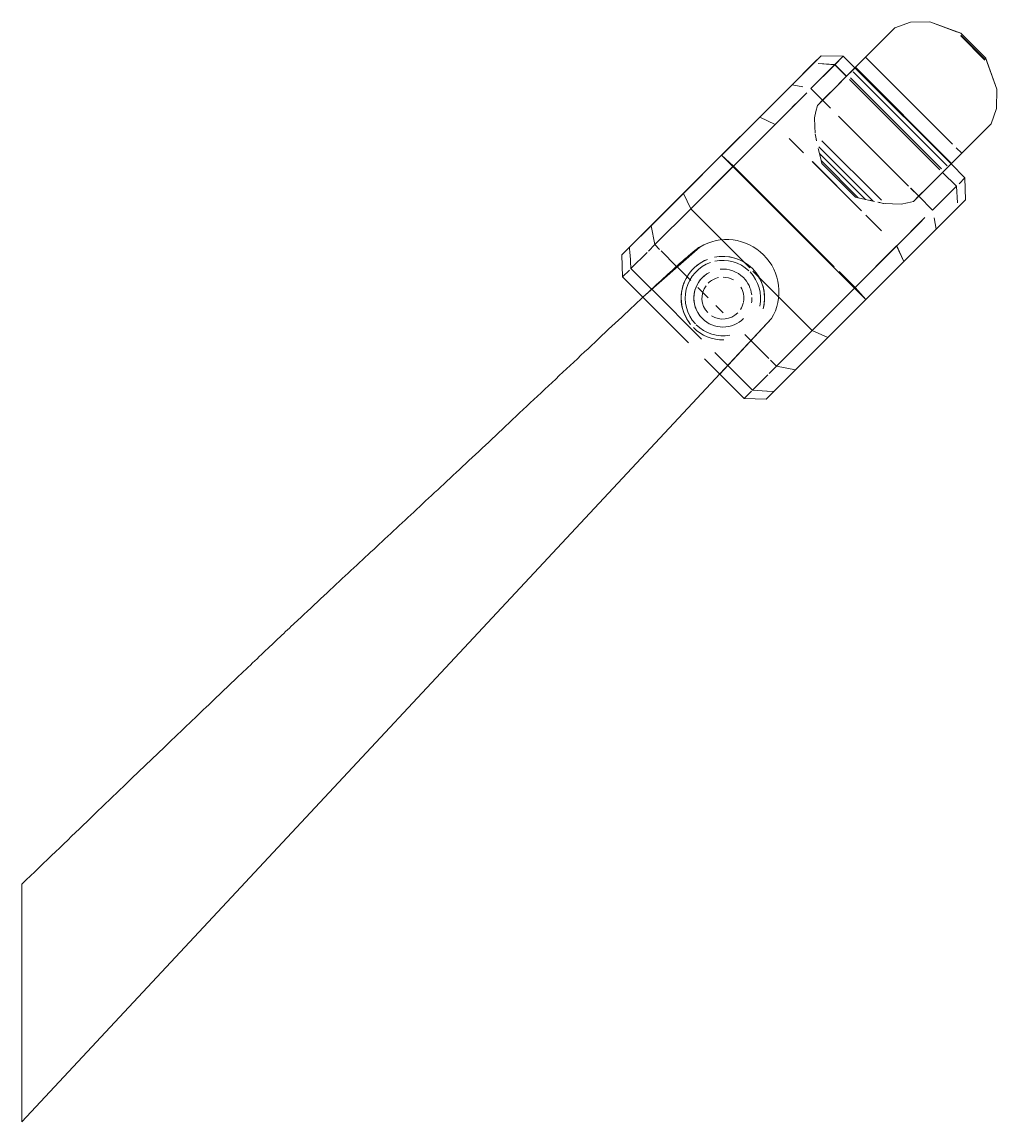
# Model space of a CAD drawing. Header units: inches. Extents: x -1180 to 2011, y -268 to 2143.
# Drawn here: x -1118.79 to -1109.59, y 2019.85 to 2030.24 of the extents above; entities that cross this region are included whole.
import ezdxf

# ---------------------------------------------------------------- set-up
doc = ezdxf.new("R2010")
doc.units = ezdxf.units.IN
doc.header["$MEASUREMENT"] = 0
doc.layers.add('I-FURN', color=30, linetype='Continuous', lineweight=9)

# ---------------------------------------------------------------- blocks, each defined once
blk = doc.blocks.new('HermanMiller_Exclave_EXSC_SmallMobileCartMagneticWhiteboard - Mobile Cart-5326770-6TH FLOOR POWER _ SIGNAL')
at = {"layer": 'I-FURN'}
for p, q in [((4.815, -3.74), (2.568, -3.74)), ((2.568, -3.74), (10.158, -10.817)), ((10.552, -9.412), (10.36, -9.603)), ((10.552, -9.412), (10.36, -9.603)), ((10.761, -9.406), (10.552, -9.412)), ((10.761, -9.406), (10.552, -9.412)), ((10.617, -9.477), (10.552, -9.412)), ((10.552, -9.412), (10.617, -9.477)), ((10.617, -9.477), (10.552, -9.412)), ((10.552, -9.412), (10.617, -9.477)), ((12.642, -11.288), (10.761, -9.406)), ((10.761, -9.406), (10.832, -9.477)), ((10.832, -9.477), (10.761, -9.406)), ((10.631, -9.491), (10.436, -9.686)), ((10.631, -9.491), (10.436, -9.686)), ((10.768, -9.482), (10.631, -9.491)), ((10.768, -9.482), (10.631, -9.491)), ((10.784, -9.644), (10.631, -9.491)), ((10.631, -9.491), (10.784, -9.644)), ((10.784, -9.644), (10.631, -9.491)), ((10.631, -9.491), (10.784, -9.644)), ((10.832, -9.477), (10.771, -9.481)), ((10.832, -9.477), (10.771, -9.481)), ((10.832, -9.477), (11.036, -9.681)), ((11.036, -9.681), (10.832, -9.477)), ((10.36, -9.604), (9.93, -10.034)), ((10.36, -9.603), (10.834, -10.141)), ((10.857, -9.717), (10.797, -9.656)), ((10.797, -9.656), (10.857, -9.717)), ((10.857, -9.717), (10.797, -9.656)), ((10.797, -9.656), (10.857, -9.717)), ((10.435, -9.688), (9.965, -10.157)), ((10.435, -9.688), (9.965, -10.157)), ((10.857, -9.717), (10.812, -9.762)), ((10.857, -9.717), (10.812, -9.762)), ((11.036, -9.681), (10.857, -9.717)), ((11.036, -9.681), (10.857, -9.717)), ((11.195, -10.055), (10.857, -9.717)), ((10.857, -9.717), (11.195, -10.055)), ((11.195, -10.055), (10.857, -9.717)), ((10.857, -9.717), (11.195, -10.055)), ((11.036, -9.681), (11.341, -9.987)), ((11.341, -9.987), (11.036, -9.681)), ((10.798, -9.776), (10.652, -9.922)), ((10.798, -9.776), (10.652, -9.922)), ((10.646, -9.928), (10.518, -10.056)), ((10.646, -9.928), (10.518, -10.056)), ((11.195, -10.055), (10.637, -10.613)), ((11.195, -10.055), (10.637, -10.613)), ((11.341, -9.987), (11.195, -10.055)), ((11.341, -9.987), (11.195, -10.055)), ((11.594, -10.454), (11.195, -10.055)), ((11.195, -10.055), (11.6, -10.46)), ((11.6, -10.46), (11.195, -10.055)), ((11.195, -10.055), (11.594, -10.454)), ((11.341, -9.987), (11.701, -10.347)), ((11.701, -10.347), (11.341, -9.987)), ((9.779, -10.185), (9.404, -10.559)), ((10.451, -10.123), (10.355, -10.219)), ((10.451, -10.123), (10.355, -10.219)), ((9.838, -10.284), (9.483, -10.639)), ((9.838, -10.284), (9.483, -10.639)), ((9.634, -10.329), (9.404, -10.559)), ((10.158, -10.817), (9.634, -10.329)), ((10.283, -10.291), (10.212, -10.362)), ((10.283, -10.291), (10.212, -10.362)), ((11.701, -10.347), (11.594, -10.454)), ((11.701, -10.347), (11.6, -10.46)), ((11.701, -10.347), (12.062, -10.707)), ((12.062, -10.707), (11.701, -10.347)), ((11.594, -10.454), (10.598, -11.45)), ((11.6, -10.46), (10.649, -11.41)), ((11.993, -10.852), (11.6, -10.46)), ((11.6, -10.46), (11.993, -10.853)), ((11.993, -10.853), (11.6, -10.46)), ((11.6, -10.46), (11.993, -10.852)), ((9.404, -10.559), (9.398, -10.768)), ((9.404, -10.559), (9.398, -10.768)), ((9.473, -10.629), (9.404, -10.559)), ((9.404, -10.559), (9.473, -10.629)), ((9.404, -10.559), (9.473, -10.629)), ((9.473, -10.629), (9.404, -10.559)), ((10.007, -10.567), (9.781, -10.793)), ((10.007, -10.567), (9.781, -10.793)), ((9.483, -10.639), (9.474, -10.773)), ((9.483, -10.639), (9.474, -10.773)), ((9.627, -10.783), (9.483, -10.639)), ((9.483, -10.639), (9.627, -10.783)), ((9.483, -10.639), (9.627, -10.783)), ((9.627, -10.783), (9.483, -10.639)), ((10.608, -10.642), (10.047, -11.203)), ((10.608, -10.642), (10.047, -11.203)), ((9.398, -10.768), (11.28, -12.65)), ((9.47, -10.84), (9.398, -10.768)), ((9.398, -10.768), (9.47, -10.84)), ((9.474, -10.777), (9.47, -10.84)), ((9.474, -10.777), (9.47, -10.84)), ((9.709, -10.865), (9.64, -10.795)), ((9.64, -10.795), (9.709, -10.865)), ((9.64, -10.795), (9.709, -10.865)), ((9.709, -10.865), (9.64, -10.795)), ((12.062, -10.707), (11.993, -10.853)), ((12.062, -10.707), (11.993, -10.852)), ((12.062, -10.707), (12.367, -11.012)), ((12.367, -11.012), (12.062, -10.707)), ((9.674, -11.044), (9.47, -10.84)), ((9.47, -10.84), (9.674, -11.044)), ((9.709, -10.865), (9.674, -11.044)), ((9.709, -10.865), (9.674, -11.044)), ((9.765, -10.809), (9.709, -10.865)), ((9.765, -10.809), (9.709, -10.865)), ((10.047, -11.203), (9.709, -10.865)), ((9.709, -10.865), (10.047, -11.203)), ((9.709, -10.865), (10.047, -11.203)), ((10.047, -11.203), (9.709, -10.865)), ((11.993, -10.853), (12.292, -11.152)), ((12.116, -10.976), (11.993, -10.853)), ((12.292, -11.152), (11.993, -10.853)), ((11.993, -10.853), (12.116, -10.976)), ((11.861, -10.985), (11.725, -11.12)), ((11.726, -11.121), (11.861, -10.985)), ((12.186, -11.046), (12.119, -10.979)), ((12.119, -10.979), (12.186, -11.046)), ((12.347, -11.113), (12.367, -11.012)), ((12.367, -11.012), (12.347, -11.113)), ((12.571, -11.216), (12.367, -11.012)), ((12.367, -11.012), (12.571, -11.216)), ((9.979, -11.349), (9.674, -11.044)), ((9.674, -11.044), (9.979, -11.349)), ((12.292, -11.152), (12.245, -11.105)), ((12.245, -11.105), (12.292, -11.152)), ((10.047, -11.203), (9.979, -11.349)), ((10.047, -11.203), (9.979, -11.349)), ((10.452, -11.608), (10.047, -11.203)), ((10.047, -11.203), (10.446, -11.602)), ((10.047, -11.203), (10.452, -11.608)), ((10.446, -11.602), (10.047, -11.203)), ((11.642, -11.203), (11.178, -11.667)), ((11.178, -11.668), (11.642, -11.204)), ((11.974, -11.228), (12.056, -11.224)), ((12.056, -11.224), (12.115, -11.238)), ((12.331, -11.19), (12.221, -11.3)), ((12.332, -11.191), (12.222, -11.301)), ((12.332, -11.191), (12.558, -11.417)), ((12.557, -11.416), (12.332, -11.191)), ((12.332, -11.191), (12.557, -11.416)), ((12.558, -11.417), (12.332, -11.191)), ((12.642, -11.288), (12.571, -11.216)), ((12.571, -11.216), (12.642, -11.288)), ((11.78, -11.266), (11.269, -11.778)), ((11.839, -11.293), (11.276, -11.856)), ((11.719, -11.271), (11.285, -11.706)), ((11.651, -11.286), (11.3, -11.637)), ((11.624, -11.292), (11.306, -11.611)), ((11.651, -11.286), (11.624, -11.292)), ((11.719, -11.271), (11.651, -11.286)), ((11.651, -11.286), (11.72, -11.271)), ((11.767, -11.26), (11.719, -11.271)), ((11.889, -11.233), (11.838, -11.244)), ((11.889, -11.233), (11.839, -11.244)), ((11.839, -11.244), (11.889, -11.233)), ((11.841, -11.244), (11.889, -11.233)), ((11.9, -11.232), (11.889, -11.233)), ((11.889, -11.233), (11.895, -11.233)), ((11.895, -11.233), (11.9, -11.232)), ((11.91, -11.232), (11.974, -11.228)), ((12.115, -11.238), (12.172, -11.252)), ((12.221, -11.3), (12.146, -11.375)), ((12.222, -11.301), (12.147, -11.376)), ((12.225, -11.303), (12.173, -11.251)), ((12.173, -11.251), (12.628, -11.706)), ((12.298, -11.376), (12.225, -11.303)), ((12.568, -11.259), (12.557, -11.416)), ((12.568, -11.259), (12.558, -11.417)), ((12.637, -11.496), (12.642, -11.288)), ((12.642, -11.288), (12.637, -11.496)), ((10.339, -11.709), (9.979, -11.349)), ((9.979, -11.349), (10.339, -11.709)), ((12.557, -11.416), (12.447, -11.526)), ((12.558, -11.417), (12.448, -11.526)), ((12.637, -11.496), (12.557, -11.416)), ((12.557, -11.416), (12.637, -11.496)), ((12.558, -11.417), (12.637, -11.496)), ((12.637, -11.496), (12.558, -11.417)), ((10.597, -11.451), (10.446, -11.602)), ((10.602, -11.457), (10.452, -11.608)), ((12.07, -11.451), (11.41, -12.112)), ((12.072, -11.451), (11.41, -12.113)), ((12.401, -11.479), (12.375, -11.453)), ((12.451, -11.53), (12.401, -11.479)), ((12.527, -11.606), (12.637, -11.496)), ((12.637, -11.496), (12.527, -11.606)), ((10.446, -11.602), (10.339, -11.709)), ((10.452, -11.608), (10.339, -11.709)), ((10.845, -12.001), (10.452, -11.608)), ((10.452, -11.608), (10.845, -12)), ((10.452, -11.608), (10.845, -12.001)), ((10.845, -12), (10.452, -11.608)), ((11.3, -11.637), (11.285, -11.706)), ((11.285, -11.706), (11.3, -11.638)), ((11.306, -11.611), (11.3, -11.637)), ((12.417, -11.556), (11.565, -12.408)), ((12.418, -11.556), (11.565, -12.409)), ((12.432, -11.563), (11.572, -12.423)), ((12.49, -11.589), (11.601, -12.478)), ((12.527, -11.606), (11.62, -12.514)), ((11.62, -12.514), (12.503, -11.63)), ((12.53, -11.613), (11.628, -12.514)), ((12.53, -11.613), (11.628, -12.514)), ((12.458, -11.537), (12.5, -11.579)), ((12.529, -11.607), (12.48, -11.558)), ((12.5, -11.579), (12.532, -11.61)), ((12.906, -11.984), (12.527, -11.606)), ((10.699, -12.069), (10.339, -11.709)), ((10.339, -11.709), (10.699, -12.069)), ((10.988, -11.858), (11.136, -11.71)), ((11.135, -11.71), (10.988, -11.857)), ((11.285, -11.706), (11.265, -11.791)), ((11.807, -12.528), (12.628, -11.706)), ((12.906, -11.984), (12.572, -11.65)), ((12.628, -11.706), (12.906, -11.984)), ((11.259, -11.822), (11.247, -11.876)), ((11.259, -11.822), (11.247, -11.876)), ((11.247, -11.876), (11.258, -11.823)), ((11.247, -11.876), (11.257, -11.827)), ((11.265, -11.792), (11.276, -11.745)), ((11.242, -11.96), (11.246, -11.893)), ((11.246, -11.881), (11.247, -11.876)), ((11.247, -11.876), (11.246, -11.886)), ((11.246, -11.886), (11.246, -11.881)), ((10.845, -12), (10.699, -12.069)), ((10.845, -12.001), (10.699, -12.069)), ((10.845, -12.001), (11.058, -12.213)), ((11.112, -12.267), (10.845, -12.001)), ((10.845, -12.001), (11.112, -12.267)), ((11.058, -12.213), (10.845, -12.001)), ((11.238, -12.042), (11.242, -11.96)), ((11.252, -12.101), (11.238, -12.042)), ((12.958, -12.13), (12.906, -11.984)), ((12.958, -12.13), (12.906, -11.984)), ((12.906, -11.984), (12.958, -12.13)), ((11.004, -12.374), (10.699, -12.069)), ((10.699, -12.069), (11.004, -12.374)), ((11.266, -12.159), (11.252, -12.102)), ((11.566, -12.461), (11.265, -12.159)), ((11.265, -12.159), (11.317, -12.211)), ((11.39, -12.132), (11.314, -12.208)), ((11.39, -12.133), (11.314, -12.208)), ((12.961, -12.312), (12.958, -12.13)), ((12.961, -12.312), (12.958, -12.13)), ((12.958, -12.13), (12.961, -12.312)), ((11.06, -12.216), (11.112, -12.267)), ((11.112, -12.267), (11.06, -12.216)), ((11.314, -12.208), (11.184, -12.338)), ((11.314, -12.208), (11.184, -12.339)), ((11.317, -12.211), (11.39, -12.284)), ((11.111, -12.353), (11.004, -12.374)), ((11.004, -12.374), (11.111, -12.353)), ((11.184, -12.339), (11.409, -12.564)), ((11.41, -12.565), (11.184, -12.339)), ((11.409, -12.564), (11.184, -12.339)), ((11.184, -12.339), (11.41, -12.565)), ((11.435, -12.329), (11.493, -12.387)), ((12.854, -12.607), (12.961, -12.312)), ((12.864, -12.578), (12.961, -12.312)), ((12.961, -12.312), (12.869, -12.565)), ((11.004, -12.374), (11.208, -12.578)), ((11.208, -12.578), (11.004, -12.374)), ((11.54, -12.434), (11.41, -12.564)), ((11.54, -12.434), (11.41, -12.565)), ((11.493, -12.387), (11.543, -12.437)), ((11.592, -12.487), (11.55, -12.444)), ((11.72, -12.614), (11.566, -12.461)), ((11.572, -12.466), (11.621, -12.515)), ((11.409, -12.564), (11.253, -12.575)), ((11.41, -12.565), (11.253, -12.575)), ((11.489, -12.644), (11.62, -12.514)), ((11.62, -12.514), (11.489, -12.644)), ((11.624, -12.518), (11.592, -12.487)), ((11.62, -12.514), (11.998, -12.892)), ((11.664, -12.558), (11.998, -12.892)), ((11.72, -12.614), (11.771, -12.563)), ((12.869, -12.565), (12.865, -12.577)), ((11.208, -12.578), (11.28, -12.65)), ((11.28, -12.65), (11.208, -12.578)), ((11.28, -12.65), (11.489, -12.644)), ((11.489, -12.644), (11.28, -12.65)), ((11.433, -12.589), (11.489, -12.644)), ((11.489, -12.644), (11.433, -12.589)), ((11.489, -12.644), (11.433, -12.589)), ((11.433, -12.589), (11.489, -12.644)), ((11.998, -12.892), (11.72, -12.614)), ((12.6, -12.833), (12.829, -12.605)), ((12.837, -12.606), (12.607, -12.836)), ((12.621, -12.84), (12.854, -12.607)), ((12.621, -12.84), (12.854, -12.607)), ((12.856, -12.602), (12.854, -12.606)), ((12.854, -12.606), (12.856, -12.602)), ((12.854, -12.606), (12.854, -12.607)), ((12.854, -12.607), (12.854, -12.606)), ((12.856, -12.602), (12.858, -12.596)), ((12.858, -12.596), (12.856, -12.602)), ((12.861, -12.587), (12.858, -12.596)), ((12.858, -12.596), (12.861, -12.588)), ((12.865, -12.577), (12.861, -12.587)), ((12.861, -12.588), (12.864, -12.578)), ((12.326, -12.947), (12.621, -12.84)), ((12.326, -12.947), (12.592, -12.851)), ((12.578, -12.856), (12.326, -12.947)), ((12.591, -12.851), (12.578, -12.856)), ((12.601, -12.847), (12.591, -12.851)), ((12.592, -12.851), (12.602, -12.847)), ((12.609, -12.844), (12.601, -12.847)), ((12.602, -12.847), (12.61, -12.844)), ((12.616, -12.842), (12.609, -12.844)), ((12.619, -12.841), (12.616, -12.842)), ((12.621, -12.84), (12.619, -12.841)), ((12.62, -12.84), (12.621, -12.84)), ((11.998, -12.892), (12.143, -12.944)), ((11.998, -12.892), (12.143, -12.944)), ((12.143, -12.944), (11.998, -12.892)), ((12.143, -12.944), (12.326, -12.947)), ((12.143, -12.944), (12.326, -12.947)), ((12.326, -12.947), (12.143, -12.944))]:
    blk.add_line(p, q, dxfattribs=at)
at = {"layer": 'I-FURN', "flags": 128}
for points in [[(12.056, -11.224), (11.974, -11.228), (11.909, -11.232)], [(12.172, -11.252), (12.115, -11.238), (12.056, -11.224)], [(11.246, -11.893), (11.242, -11.96), (11.238, -12.042)], [(11.238, -12.042), (11.252, -12.101), (11.266, -12.159)], [(12.61, -12.844), (12.616, -12.842), (12.62, -12.84)]]:
    blk.add_lwpolyline(points, dxfattribs=at)
at = {"layer": 'I-FURN'}
for centre, radius, start, end in [((10.352, -10.359), 0.394, 21.7386, 129.3893), ((10.352, -10.359), 0.394, 59.8136, 129.3893), ((10.352, -10.359), 0.394, 135, 181.2092), ((10.352, -10.359), 0.394, 135, 181.2092), ((10.352, -10.359), 0.356, 19.055, 133.0533), ((10.352, -10.359), 0.394, 21.7386, 55.793), ((10.352, -10.359), 0.356, 135, 190.7042), ((10.352, -10.359), 0.274, 135, 225.4502), ((10.352, -10.359), 0.274, 135, 225.4502), ((10.352, -10.359), 0.274, 75, 135), ((10.352, -10.359), 0.274, 27.3874, 135), ((10.412, -10.395), 0.493, 238.9754, 31.0246), ((10.412, -10.395), 0.493, 238.9754, 31.0246), ((10.352, -10.359), 0.198, 53.6177, 133.8014), ((10.352, -10.359), 0.198, 53.6177, 133.8014), ((10.352, -10.359), 0.274, 27.3874, 75), ((10.352, -10.359), 0.198, 147.4126, 225), ((10.352, -10.359), 0.198, 147.4126, 225), ((10.352, -10.359), 0.198, 12.0577, 45), ((10.352, -10.359), 0.198, 12.0577, 45), ((10.352, -10.359), 0.356, 316.6684, 12.178), ((10.352, -10.359), 0.394, 315, 11.7828), ((10.352, -10.359), 0.394, 318.8986, 11.7828), ((10.352, -10.359), 0.198, 329.8476, 358.7903), ((10.352, -10.359), 0.198, 329.8476, 358.7903), ((10.352, -10.359), 0.274, 315, 5.5848), ((10.352, -10.359), 0.274, 315, 5.5848), ((10.352, -10.359), 0.198, 237.5671, 257.9423), ((10.352, -10.359), 0.198, 237.5671, 257.9423), ((10.352, -10.359), 0.198, 260.093, 301.3536), ((10.352, -10.359), 0.198, 260.093, 301.3536), ((10.352, -10.359), 0.274, 276.6198, 315), ((10.352, -10.359), 0.274, 276.6198, 315), ((10.352, -10.359), 0.394, 255, 315), ((10.352, -10.359), 0.394, 255, 304.5547), ((10.352, -10.359), 0.356, 257.822, 313.9106), ((10.352, -10.359), 0.274, 260.3507, 271.2995), ((10.352, -10.359), 0.274, 260.3507, 271.2995)]:
    blk.add_arc(centre, radius, start, end, dxfattribs=at)
blk.add_open_spline([(10.834, -10.141), (10.834, -10.137), (10.82, -10.114), (10.749, -10.031), (10.638, -9.905), (10.484, -9.737), (10.288, -9.526), (10.061, -9.284), (9.813, -9.02), (9.555, -8.746), (9.296, -8.471), (8.967, -8.121), (8.589, -7.717), (8.243, -7.346), (7.978, -7.061), (7.781, -6.849), (7.572, -6.625), (7.338, -6.375), (7.067, -6.088), (6.748, -5.752), (6.373, -5.359), (5.933, -4.9), (5.422, -4.369), (5.026, -3.959), (4.815, -3.74)], degree=3, knots=[0, 0, 0, 0, 0.041667, 0.083333, 0.125, 0.166667, 0.208333, 0.25, 0.291667, 0.333333, 0.375, 0.416667, 0.5, 0.583333, 0.625, 0.666667, 0.708333, 0.75, 0.791667, 0.833333, 0.875, 0.916667, 0.958333, 1, 1, 1, 1], dxfattribs=at)

msp = doc.modelspace()

# ---------------------------------------------------------------- block references
at = {"layer": 'I-FURN', "rotation": 89.99999999999997}
msp.add_blockref('HermanMiller_Exclave_EXSC_SmallMobileCartMagneticWhiteboard - Mobile Cart-5326770-6TH FLOOR POWER _ SIGNAL', (-1122.534, 2017.278), dxfattribs=at)

doc.saveas('drawing.dxf')
